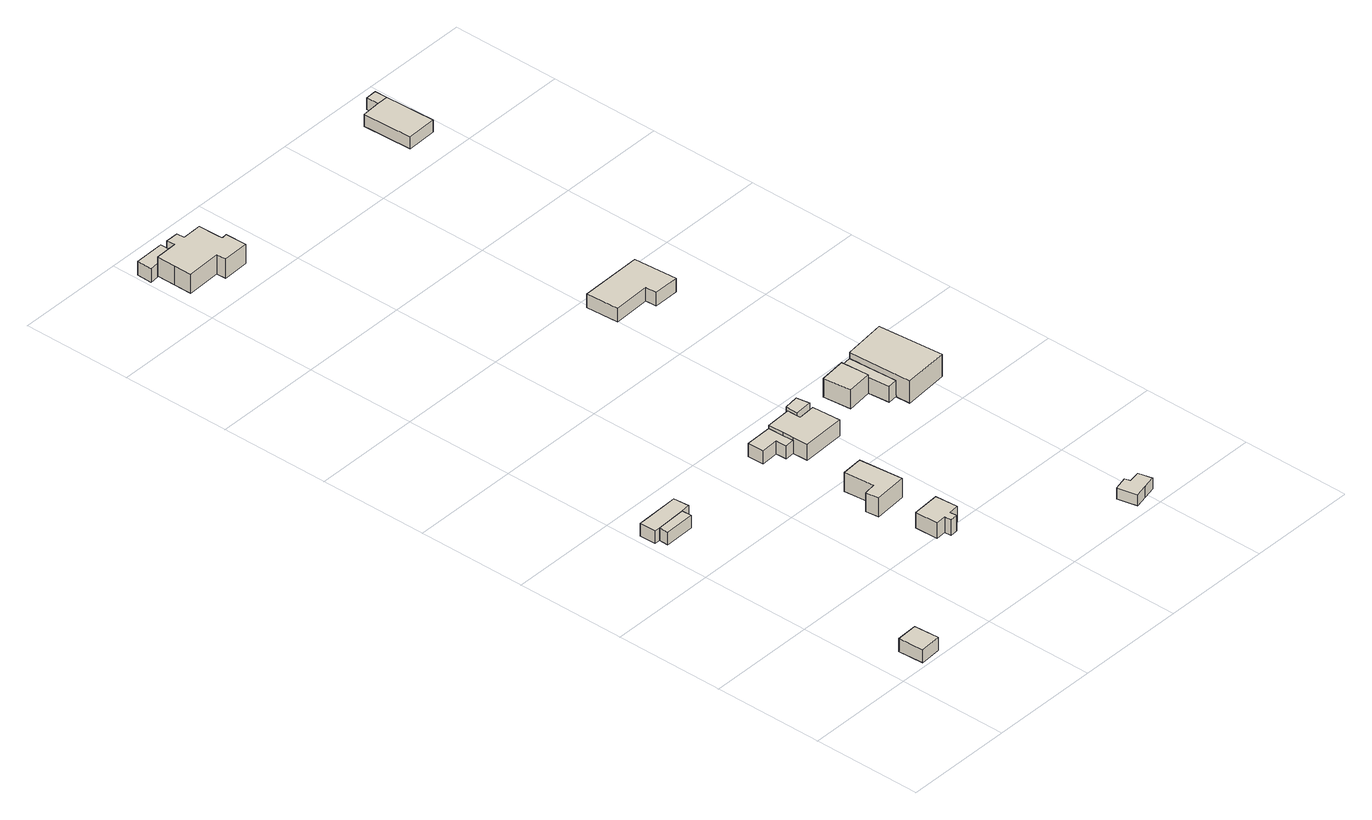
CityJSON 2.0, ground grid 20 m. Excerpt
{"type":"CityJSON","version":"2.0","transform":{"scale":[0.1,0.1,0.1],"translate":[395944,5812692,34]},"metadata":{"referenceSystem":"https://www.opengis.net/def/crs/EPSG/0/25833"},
"CityObjects":{
"building1":{"type":"Building","attributes":{"Gemeindeschluessel":"11000009","BezugspunktDach":"2200","function":"31001_1312","measuredHeight":2.48,"storeysAboveGround":1},"address":[{"country":"Germany","locality":"Berlin","thoroughfareNumber":"117 (3)","thoroughfareName":"Späthstraße"}],"geometry":[{"type":"Solid","lod":"1","boundaries":[[[[0,1,2,3]],[[4,5,6,7]],[[4,7,3,2]],[[5,4,2,1]],[[6,5,1,0]],[[7,6,0,3]]]]}]},
"building2":{"type":"Building","attributes":{"Gemeindeschluessel":"11000009","BezugspunktDach":"2200","function":"51009_1610","measuredHeight":2.44,"storeysAboveGround":0},"address":[{"country":"Germany","locality":"Berlin"}],"geometry":[{"type":"Solid","lod":"1","boundaries":[[[[8,9,10,11]],[[12,13,14,15]],[[12,15,11,10]],[[13,12,10,9]],[[14,13,9,8]],[[15,14,8,11]]]]}]},
"building3":{"type":"Building","attributes":{"Gemeindeschluessel":"11000009","BezugspunktDach":"2200","function":"31001_1312","measuredHeight":2.42,"storeysAboveGround":1},"address":[{"country":"Germany","locality":"Berlin","thoroughfareNumber":"117 (7)","thoroughfareName":"Späthstraße"}],"geometry":[{"type":"Solid","lod":"1","boundaries":[[[[16,11,10,17,18,19,20]],[[21,22,23,12,15,24,25]],[[21,25,20,19]],[[22,21,19,18]],[[23,22,18,17]],[[12,23,17,10]],[[15,12,10,11]],[[24,15,11,16]],[[25,24,16,20]]]]}]},
"building4":{"type":"Building","attributes":{"Gemeindeschluessel":"11000009","BezugspunktDach":"2200","function":"31001_1312","measuredHeight":2.98,"storeysAboveGround":1},"address":[{"country":"Germany","locality":"Berlin","thoroughfareNumber":"117 (5)","thoroughfareName":"Späthstraße"}],"geometry":[{"type":"Solid","lod":"1","boundaries":[[[[26,27,28,29,30,31,32,33]],[[34,35,36,37,38,39,40,41]],[[34,41,33,32]],[[35,34,32,31]],[[36,35,31,30]],[[37,36,30,29]],[[38,37,29,28]],[[39,38,28,27]],[[40,39,27,26]],[[41,40,26,33]]]]}]},
"building5":{"type":"Building","attributes":{"Gemeindeschluessel":"11000009","BezugspunktDach":"2200","function":"31001_1312","measuredHeight":3.64,"storeysAboveGround":1},"address":[{"country":"Germany","locality":"Berlin","thoroughfareNumber":"117 (6)","thoroughfareName":"Späthstraße"}],"geometry":[{"type":"Solid","lod":"1","boundaries":[[[[42,43,44,45,46,47]],[[48,49,50,51,52,53]],[[48,53,47,46]],[[49,48,46,45]],[[50,49,45,44]],[[51,50,44,43]],[[52,51,43,42]],[[53,52,42,47]]]]}]},
"building6":{"type":"Building","attributes":{"Gemeindeschluessel":"11000009","BezugspunktDach":"2200","function":"51009_1610","measuredHeight":2.55,"storeysAboveGround":0},"address":[{"country":"Germany","locality":"Berlin"}],"geometry":[{"type":"Solid","lod":"1","boundaries":[[[[54,55,56,57,58,59,60]],[[61,62,63,64,65,66,67]],[[61,67,60,59]],[[62,61,59,58]],[[63,62,58,57]],[[64,63,57,56]],[[65,64,56,55]],[[66,65,55,54]],[[67,66,54,60]]]]}]},
"building7":{"type":"Building","attributes":{"Gemeindeschluessel":"11000009","BezugspunktDach":"2200","function":"51009_1610","measuredHeight":2.67,"storeysAboveGround":0},"address":[{"country":"Germany","locality":"Berlin"}],"geometry":[{"type":"Solid","lod":"1","boundaries":[[[[68,69,70,71,72,73]],[[74,75,76,77,78,79]],[[74,79,73,72]],[[75,74,72,71]],[[76,75,71,70]],[[77,76,70,69]],[[78,77,69,68]],[[79,78,68,73]]]]}]},
"building8":{"type":"Building","attributes":{"Gemeindeschluessel":"11000009","BezugspunktDach":"2200","function":"31001_1312","measuredHeight":3.04,"storeysAboveGround":1},"address":[{"country":"Germany","locality":"Berlin","thoroughfareNumber":"117","thoroughfareName":"Späthstraße"}],"geometry":[{"type":"Solid","lod":"1","boundaries":[[[[80,81,82,83,84,85,86,87]],[[88,89,90,91,92,63,62,61]],[[88,61,87,86]],[[89,88,86,85]],[[90,89,85,84]],[[91,90,84,83]],[[92,91,83,82]],[[63,92,82,81]],[[62,63,81,80]],[[61,62,80,87]]]]}]},
"building9":{"type":"Building","attributes":{"Gemeindeschluessel":"11000009","BezugspunktDach":"2200","function":"31001_1010","measuredHeight":5.83,"storeysAboveGround":1},"address":[{"country":"Germany","locality":"Berlin","thoroughfareNumber":"26 (4)","thoroughfareName":"Chris-Gueffroy-Allee"}],"geometry":[{"type":"Solid","lod":"1","boundaries":[[[[93,94,95,96,97,98,99,100,101,102,103,104,105,106]],[[107,108,109,110,111,112,113,114,115,116,117,118,119,120]],[[107,120,106,105]],[[108,107,105,104]],[[109,108,104,103]],[[110,109,103,102]],[[111,110,102,101]],[[112,111,101,100]],[[113,112,100,99]],[[114,113,99,98]],[[115,114,98,97]],[[116,115,97,96]],[[117,116,96,95]],[[118,117,95,94]],[[119,118,94,93]],[[120,119,93,106]]]]}]},
"building10":{"type":"Building","attributes":{"Gemeindeschluessel":"11000009","BezugspunktDach":"2200","function":"31001_1312","measuredHeight":2.27,"storeysAboveGround":1},"address":[{"country":"Germany","locality":"Berlin","thoroughfareNumber":"117 (8)","thoroughfareName":"Späthstraße"}],"geometry":[{"type":"Solid","lod":"1","boundaries":[[[[121,122,123,124]],[[125,126,127,128]],[[125,128,124,123]],[[126,125,123,122]],[[127,126,122,121]],[[128,127,121,124]]]]}]},
"building11":{"type":"Building","attributes":{"Gemeindeschluessel":"11000009","BezugspunktDach":"2200","function":"31001_2000","measuredHeight":2.06,"storeysAboveGround":1},"address":[{"country":"Germany","locality":"Berlin","thoroughfareNumber":"96 (51)","thoroughfareName":"Späthstraße"}],"geometry":[{"type":"Solid","lod":"1","boundaries":[[[[129,130,131,132,133,134,135]],[[136,137,138,139,140,141,142]],[[136,142,135,134]],[[137,136,134,133]],[[138,137,133,132]],[[139,138,132,131]],[[140,139,131,130]],[[141,140,130,129]],[[142,141,129,135]]]]}]},
"building12":{"type":"Building","attributes":{"Gemeindeschluessel":"11000009","function":"31001_1010"},"address":[{"country":"Germany","locality":"Berlin","thoroughfareNumber":"96 (45)","thoroughfareName":"Späthstraße"}],"children":["building12-1","building12-2","building12-3"]},
"building12-1":{"type":"BuildingPart","attributes":{"BezugspunktDach":"2200","measuredHeight":5.4,"storeysAboveGround":2},"parents":["building12"],"geometry":[{"type":"MultiSurface","lod":"1","boundaries":[[[143,144,145,146]],[[147,148,149,150]],[[147,150,146,145]],[[148,147,145,144]],[[149,148,144,143]],[[151,152,153,149,143,146]],[[150,153,152,151]]]}]},
"building12-2":{"type":"BuildingPart","attributes":{"BezugspunktDach":"2200","measuredHeight":4.18,"storeysAboveGround":2},"parents":["building12"],"geometry":[{"type":"MultiSurface","lod":"1","boundaries":[[[154,155,156,157]],[[158,159,160,161]],[[158,161,157,156]],[[162,163,156,155]],[[160,159,155,154]],[[161,160,154,157]],[[159,158,163,162]]]}]},
"building12-3":{"type":"BuildingPart","attributes":{"BezugspunktDach":"2200","measuredHeight":3.17,"storeysAboveGround":2},"parents":["building12"],"geometry":[{"type":"MultiSurface","lod":"1","boundaries":[[[164,152,151,163]],[[150,153,165,158]],[[150,158,163,151]],[[165,153,152,164]],[[165,164,162,159,166]],[[153,150,151,152]],[[166,159,162,163,158]]]}]},
"building13":{"type":"Building","attributes":{"Gemeindeschluessel":"11000009","BezugspunktDach":"2200","function":"31001_1010","measuredHeight":2.66,"storeysAboveGround":1},"address":[{"country":"Germany","locality":"Berlin","thoroughfareNumber":"42 (6)","thoroughfareName":"Chris-Gueffroy-Allee"}],"geometry":[{"type":"Solid","lod":"1","boundaries":[[[[167,168,169,170,171,172]],[[173,174,175,176,177,178]],[[173,178,172,171]],[[174,173,171,170]],[[175,174,170,169]],[[176,175,169,168]],[[177,176,168,167]],[[178,177,167,172]]]]}]},
"building14":{"type":"Building","attributes":{"Gemeindeschluessel":"11000009","BezugspunktDach":"2200","function":"31001_1010","measuredHeight":2.28,"storeysAboveGround":1},"address":[{"country":"Germany","locality":"Berlin","thoroughfareNumber":"26 (3)","thoroughfareName":"Chris-Gueffroy-Allee"}],"geometry":[{"type":"Solid","lod":"1","boundaries":[[[[179,180,181,182,183]],[[184,185,186,187,188]],[[184,188,183,182]],[[185,184,182,181]],[[186,185,181,180]],[[187,186,180,179]],[[188,187,179,183]]]]}]},
"building15":{"type":"Building","attributes":{"Gemeindeschluessel":"11000009","BezugspunktDach":"2200","function":"51009_1610","measuredHeight":2.24,"storeysAboveGround":0},"address":[{"country":"Germany","locality":"Berlin"}],"geometry":[{"type":"Solid","lod":"1","boundaries":[[[[182,181,189,190]],[[191,192,193,194]],[[191,194,190,189]],[[192,191,189,181]],[[193,192,181,182]],[[194,193,182,190]]]]}]}
},
"vertices":[
[56,8,26],[95,11,26],[92,56,26],[53,54,26],[92,56,1],[95,11,1],[56,8,1],[53,54,1],
[23,496,27],[79,497,27],[78,515,27],[23,513,27],[78,515,3],[79,497,3],[23,496,3],[23,513,3],
[13,513,27],[95,516,27],[93,545,27],[27,543,27],[12,543,27],[27,543,3],[93,545,3],[95,516,3],[13,513,3],[12,543,3],
[303,194,35],[322,195,35],[323,183,35],[337,184,35],[336,196,35],[355,198,35],[352,239,35],[302,236,35],[352,239,5],[355,198,5],[336,196,5],[337,184,5],[323,183,5],[322,195,5],[303,194,5],[302,236,5],
[288,299,39],[349,304,39],[341,384,39],[302,381,39],[307,326,39],[285,323,39],[307,326,3],[302,381,3],[341,384,3],[349,304,3],[288,299,3],[285,323,3],
[272,519,29],[304,521,29],[305,501,29],[322,502,29],[321,521,29],[320,550,29],[271,549,29],[320,550,4],[321,521,4],[322,502,4],[305,501,4],[304,521,4],[272,519,4],[271,549,4],
[19,1526,32],[59,1527,32],[58,1542,32],[58,1554,32],[3,1553,32],[2,1525,32],[3,1553,6],[58,1554,6],[58,1542,6],[59,1527,6],[19,1526,6],[2,1525,6],
[321,521,35],[322,502,35],[323,474,35],[402,477,35],[399,529,35],[367,527,35],[367,552,35],[320,550,35],[367,552,4],[367,527,4],[399,529,4],[402,477,4],[323,474,4],
[82,1461,45],[83,1444,45],[131,1445,45],[130,1484,45],[120,1483,45],[119,1495,45],[119,1529,45],[83,1528,45],[82,1542,45],[58,1542,45],[59,1527,45],[19,1526,45],[19,1492,45],[19,1459,45],[19,1492,8],[19,1526,8],[59,1527,8],[58,1542,8],[82,1542,8],[83,1528,8],[119,1529,8],[119,1495,8],[120,1483,8],[130,1484,8],[131,1445,8],[83,1444,8],[82,1461,8],[19,1459,8],
[378,542,30],[409,544,30],[405,568,30],[378,565,30],[405,568,7],[409,544,7],[378,542,7],[378,565,7],
[564,14,29],[587,19,29],[611,24,29],[605,50,29],[584,46,29],[581,56,29],[556,50,29],[581,56,8],[584,46,8],[605,50,8],[611,24,8],[587,19,8],[564,14,8],[556,50,8],
[531,447,51],[614,454,51],[604,573,51],[525,564,51],[604,573,8],[614,454,8],[531,447,8],[525,564,8],[525,564,39],[530,474,39],[530,474,8],
[461,506,44],[508,511,44],[504,562,44],[456,557,44],[504,562,8],[508,511,8],[461,506,8],[456,557,8],[508,511,39],[504,562,39],
[512,472,39],[512,472,8],[506,543,8],
[391,917,36],[459,920,36],[460,899,36],[507,900,36],[502,979,36],[387,977,36],[502,979,10],[507,900,10],[460,899,10],[459,920,10],[391,917,10],[387,977,10],
[515,1445,31],[570,1447,31],[567,1538,31],[547,1538,31],[512,1536,31],[547,1538,8],[567,1538,8],[570,1447,8],[515,1445,8],[512,1536,8],
[566,1561,31],[545,1560,31],[566,1561,9],[567,1538,9],[547,1538,9],[545,1560,9]
]}
